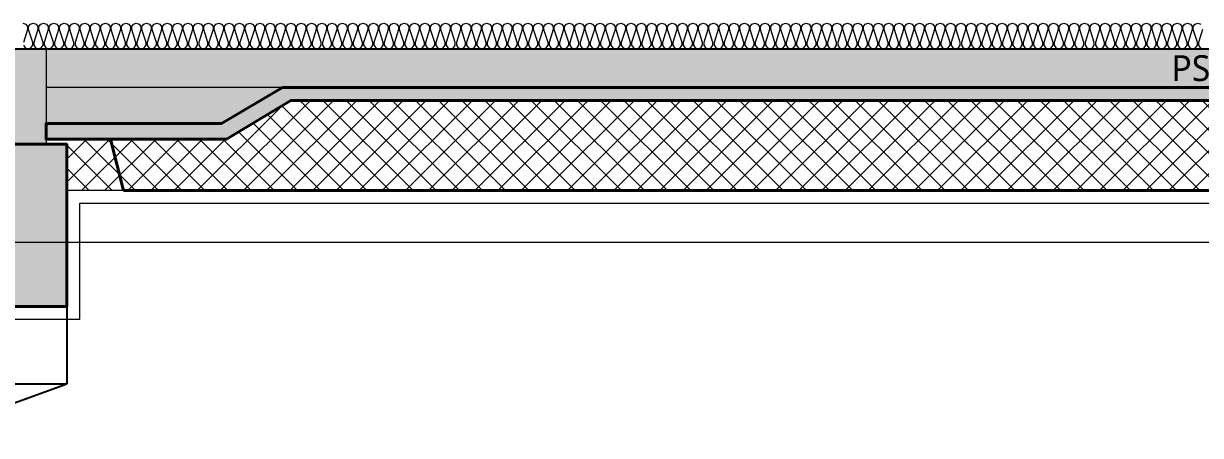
# Model space of a CAD drawing. Header units: millimetres. Extents: x 0 to 420000, y 0 to 297000.
# Drawn here: x 211945 to 216513, y 176750 to 178348 of the extents above; entities that cross this region are included whole.
import ezdxf
from ezdxf.enums import TextEntityAlignment as Align

# ---------------------------------------------------------------- set-up
doc = ezdxf.new("R2010")
doc.units = ezdxf.units.MM
doc.linetypes.add('CEN', pattern=[62, 60, -1, 0, -1])
for name, color, linetype, lineweight in [('A-AXIS-LINE', 1, 'CEN', 15), ('A-CONC-LIN1', 2, 'Continuous', 40), ('A-CONC-LIN2', 7, 'Continuous', 25), ('A-ELEV-LIN2', 7, 'Continuous', 25), ('A-XXXX-INSL1', 15, 'Continuous', 18), ('A-XXXX-INSL2', 8, 'Continuous', 18)]:
    doc.layers.add(name, color=color, linetype=linetype, lineweight=lineweight)
doc.layers.add('A-CONC-SOLD', color=253, linetype='CEN')
doc.layers.add('A-XXXX-NPLT', color=144, linetype='Continuous', lineweight=15, plot=False)
doc.styles.add('맑은고딕', font='')
doc.styles.get('맑은고딕').set_extended_font_data('Malgun Gothic')

# ---------------------------------------------------------------- blocks, each defined once
blk = doc.blocks.new('axis(220316)')
at = {"layer": 'A-AXIS-LINE', "ltscale": 1000}
blk.add_line((4631788.1, -422118.7), (4955413.1, -422118.7), dxfattribs=at)
blk = doc.blocks.new('PG1')
at = {"layer": 'A-CONC-SOLD'}
h = blk.add_hatch(color=256, dxfattribs=at)
h.dxf.hatch_style = 1
h.paths.add_polyline_path([(4800580.6, -237068.7), (4800580.6, -237438.7), (4802620.6, -237438.7), (4802620.6, -237068.7)])
h = blk.add_hatch(color=256, dxfattribs=at)
h.dxf.hatch_style = 1
h.paths.add_polyline_path([(4800500.6, -238068.7), (4800500.6, -237438.7), (4802700.6, -237438.7), (4802700.6, -238068.7), (4802240.6, -238068.7), (4802160.6, -237488.7), (4801040.6, -237488.7), (4800960.6, -238068.7)])
at = {"layer": 'A-CONC-LIN1'}
blk.add_lwpolyline([(4800500.6, -238068.7), (4800500.6, -237438.7), (4802700.6, -237438.7), (4802700.6, -238068.7), (4802240.6, -238068.7), (4802160.6, -237488.7), (4801040.6, -237488.7), (4800960.6, -238068.7), (4800500.6, -238068.7)], dxfattribs=at)
at = {"layer": 'A-CONC-LIN2'}
blk.add_line((4800580.6, -237068.7), (4802620.6, -237068.7), dxfattribs=at)
at = {"layer": 'A-XXXX-NPLT'}
blk.add_lwpolyline([(4802700.6, -238068.7), (4800500.6, -238068.7), (4800500.6, -237438.7), (4800580.6, -237438.7), (4800580.6, -237068.7), (4802620.6, -237068.7), (4802620.6, -237438.7), (4802700.6, -237438.7)], close=True, dxfattribs=at)
at = {"layer": 'A-XXXX-NPLT', "style": '맑은고딕'}
for s, p in [('PG1', (4801600.6, -237718.7)), ('2200X1000', (4801600.6, -237868.7))]:
    blk.add_text(s, height=100, dxfattribs=at).set_placement(p, align=Align.MIDDLE)
blk = doc.blocks.new('PS2(횡)')
at = {"layer": 'A-CONC-SOLD'}
h = blk.add_hatch(color=256, dxfattribs=at)
h.dxf.hatch_style = 1
h.paths.add_polyline_path([(1020, 0), (1020, -290), (1700, -290), (1937.4, -150), (9062.6, -150), (9300, -290), (9980, -290), (9980, 0)])
h = blk.add_hatch(color=256, dxfattribs=at)
h.dxf.hatch_style = 1
h.paths.add_polyline_path([(9980, -290), (9980, -350), (9280, -350), (9030, -200), (1970, -200), (1720, -350), (1020, -350), (1020, -290), (1700, -290), (1937.4, -150), (9062.6, -150), (9300, -290)])
at = {"layer": 'A-XXXX-INSL2'}
h = blk.add_hatch(dxfattribs=at)
h.set_pattern_fill('ANSI37', color=256, scale=20)
h.set_pattern_definition([(45, (-244012.5, -188500), (-44.90128, 44.90128), []), (135, (-244012.5, -188500), (-44.90128, -44.90128), [])])
h.paths.add_polyline_path([(1100, -550), (9900, -550), (9900, -350), (9280, -350), (9030, -200), (1970, -200), (1720, -350), (1100, -350)])
at = {"layer": 'A-CONC-LIN1', "color": 2}
for q in [(1270, -350), (9680, -550)]:
    blk.add_line((1320, -550), q, dxfattribs=at)
blk.add_lwpolyline([(9980, -290), (9980, -350), (9280, -350), (9030, -200), (1970, -200), (1720, -350), (1020, -350), (1020, -290), (1700, -290), (1937.4, -150), (9062.6, -150), (9300, -290)], close=True, dxfattribs=at)
at = {"layer": 'A-CONC-LIN2'}
blk.add_line((1020, 0), (9980, 0), dxfattribs=at)
at = {"layer": 'A-XXXX-INSL2'}
blk.add_line((1320, -550), (1100, -550), dxfattribs=at)
at = {"layer": 'A-XXXX-NPLT'}
blk.add_line((1937.4, -150), (1020, -150), dxfattribs=at)
at = {"layer": 'A-XXXX-NPLT', "style": '맑은고딕'}
blk.add_text('PS2', height=100, dxfattribs=at).set_placement((5500, -75), align=Align.MIDDLE)
blk = doc.blocks.new('횡3층')
at = {"layer": 'A-ELEV-LIN2'}
for p, q in [((4811500.6, -238318.7), (4813700.6, -238318.7)), ((4813700.6, -238318.7), (4813700.6, -238618.7)), ((4811500.6, -238618.7), (4813700.6, -238618.7)), ((4813150.6, -238818.7), (4813700.6, -238618.7))]:
    blk.add_line(p, q, dxfattribs=at)
at = {"layer": 'A-XXXX-INSL1'}
blk.add_lwpolyline([(4833450.6, -237918.7), (4824750.6, -237918.7), (4824750.6, -238368.7), (4824197, -238368.7), (4824117, -237788.7), (4823084.1, -237788.7), (4823004.1, -238368.7), (4822450.6, -238368.7), (4822450.6, -237918.7), (4813750.6, -237918.7), (4813750.6, -238368.7), (4813197, -238368.7), (4813117, -237788.7), (4812084.1, -237788.7), (4812004.1, -238368.7), (4811450.6, -238368.7), (4811450.6, -237918.7), (4802750.6, -237918.7)], dxfattribs=at)
at = {"layer": 'A-XXXX-INSL2'}
for points in [[(4813530.6, -237218.7), (4813541.6, -237222.7), (4813548.6, -237232.7), (4813548.6, -237243.7), (4813532.6, -237293.7)], [(4813532.6, -237304.7), (4813539.6, -237314.7), (4813550.6, -237318.7), (4813561.6, -237314.7), (4813568.6, -237304.7), (4813568.6, -237293.7), (4813552.6, -237243.7), (4813552.6, -237232.7), (4813559.6, -237222.7), (4813570.6, -237218.7), (4813581.6, -237222.7), (4813588.6, -237232.7), (4813588.6, -237243.7), (4813572.6, -237293.7), (4813572.6, -237304.7), (4813579.6, -237314.7), (4813590.6, -237318.7), (4813601.6, -237314.7), (4813608.6, -237304.7), (4813608.6, -237293.7), (4813592.6, -237243.7), (4813592.6, -237232.7), (4813599.6, -237222.7), (4813610.6, -237218.7), (4813621.6, -237222.7), (4813628.6, -237232.7), (4813628.6, -237243.7), (4813612.6, -237293.7), (4813612.6, -237304.7), (4813619.6, -237314.7), (4813630.6, -237318.7), (4813641.6, -237314.7), (4813648.6, -237304.7), (4813648.6, -237293.7), (4813632.6, -237243.7), (4813632.6, -237232.7), (4813639.6, -237222.7), (4813650.6, -237218.7), (4813661.6, -237222.7), (4813668.6, -237232.7), (4813668.6, -237243.7), (4813652.6, -237293.7), (4813652.6, -237304.7), (4813659.6, -237314.7), (4813670.6, -237318.7), (4813681.6, -237314.7), (4813688.6, -237304.7), (4813688.6, -237293.7), (4813672.6, -237243.7), (4813672.6, -237232.7), (4813679.6, -237222.7), (4813690.6, -237218.7), (4813701.6, -237222.7), (4813708.6, -237232.7), (4813708.6, -237243.7), (4813692.6, -237293.7), (4813692.6, -237304.7), (4813699.6, -237314.7), (4813710.6, -237318.7), (4813721.6, -237314.7), (4813728.6, -237304.7), (4813728.6, -237293.7), (4813712.6, -237243.7), (4813712.6, -237232.7), (4813719.6, -237222.7), (4813730.6, -237218.7), (4813741.6, -237222.7), (4813748.6, -237232.7), (4813748.6, -237243.7), (4813732.6, -237293.7), (4813732.6, -237304.7), (4813739.6, -237314.7), (4813750.6, -237318.7), (4813761.6, -237314.7), (4813768.6, -237304.7), (4813768.6, -237293.7), (4813752.6, -237243.7), (4813752.6, -237232.7), (4813759.6, -237222.7), (4813770.6, -237218.7), (4813781.6, -237222.7), (4813788.6, -237232.7), (4813788.6, -237243.7), (4813772.6, -237293.7), (4813772.6, -237304.7), (4813779.6, -237314.7), (4813790.6, -237318.7), (4813801.6, -237314.7), (4813808.6, -237304.7), (4813808.6, -237293.7), (4813792.6, -237243.7), (4813792.6, -237232.7), (4813799.6, -237222.7), (4813810.6, -237218.7), (4813821.6, -237222.7), (4813828.6, -237232.7), (4813828.6, -237243.7), (4813812.6, -237293.7), (4813812.6, -237304.7), (4813819.6, -237314.7), (4813830.6, -237318.7), (4813841.6, -237314.7), (4813848.6, -237304.7), (4813848.6, -237293.7), (4813832.6, -237243.7), (4813832.6, -237232.7), (4813839.6, -237222.7), (4813850.6, -237218.7), (4813861.6, -237222.7), (4813868.6, -237232.7), (4813868.6, -237243.7), (4813852.6, -237293.7), (4813852.6, -237304.7), (4813859.6, -237314.7), (4813870.6, -237318.7), (4813881.6, -237314.7), (4813888.6, -237304.7), (4813888.6, -237293.7), (4813872.6, -237243.7), (4813872.6, -237232.7), (4813879.6, -237222.7), (4813890.6, -237218.7), (4813901.6, -237222.7), (4813908.6, -237232.7), (4813908.6, -237243.7), (4813892.6, -237293.7), (4813892.6, -237304.7), (4813899.6, -237314.7), (4813910.6, -237318.7), (4813921.6, -237314.7), (4813928.6, -237304.7), (4813928.6, -237293.7), (4813912.6, -237243.7), (4813912.6, -237232.7), (4813919.6, -237222.7), (4813930.6, -237218.7), (4813941.6, -237222.7), (4813948.6, -237232.7), (4813948.6, -237243.7), (4813932.6, -237293.7), (4813932.6, -237304.7), (4813939.6, -237314.7), (4813950.6, -237318.7), (4813961.6, -237314.7), (4813968.6, -237304.7), (4813968.6, -237293.7), (4813952.6, -237243.7), (4813952.6, -237232.7), (4813959.6, -237222.7), (4813970.6, -237218.7), (4813981.6, -237222.7), (4813988.6, -237232.7), (4813988.6, -237243.7), (4813972.6, -237293.7), (4813972.6, -237304.7), (4813979.6, -237314.7), (4813990.6, -237318.7), (4814001.6, -237314.7), (4814008.6, -237304.7), (4814008.6, -237293.7), (4813992.6, -237243.7), (4813992.6, -237232.7), (4813999.6, -237222.7), (4814010.6, -237218.7), (4814021.6, -237222.7), (4814028.6, -237232.7), (4814028.6, -237243.7), (4814012.6, -237293.7), (4814012.6, -237304.7), (4814019.6, -237314.7), (4814030.6, -237318.7), (4814041.6, -237314.7), (4814048.6, -237304.7), (4814048.6, -237293.7), (4814032.6, -237243.7), (4814032.6, -237232.7), (4814039.6, -237222.7), (4814050.6, -237218.7), (4814061.6, -237222.7), (4814068.6, -237232.7), (4814068.6, -237243.7), (4814052.6, -237293.7), (4814052.6, -237304.7), (4814059.6, -237314.7), (4814070.6, -237318.7), (4814081.6, -237314.7), (4814088.6, -237304.7), (4814088.6, -237293.7), (4814072.6, -237243.7), (4814072.6, -237232.7), (4814079.6, -237222.7), (4814090.6, -237218.7), (4814101.6, -237222.7), (4814108.6, -237232.7), (4814108.6, -237243.7), (4814092.6, -237293.7), (4814092.6, -237304.7), (4814099.6, -237314.7), (4814110.6, -237318.7), (4814121.6, -237314.7), (4814128.6, -237304.7), (4814128.6, -237293.7), (4814112.6, -237243.7), (4814112.6, -237232.7), (4814119.6, -237222.7), (4814130.6, -237218.7), (4814141.6, -237222.7), (4814148.6, -237232.7), (4814148.6, -237243.7), (4814132.6, -237293.7), (4814132.6, -237304.7), (4814139.6, -237314.7), (4814150.6, -237318.7), (4814161.6, -237314.7), (4814168.6, -237304.7), (4814168.6, -237293.7), (4814152.6, -237243.7), (4814152.6, -237232.7), (4814159.6, -237222.7), (4814170.6, -237218.7), (4814181.6, -237222.7), (4814188.6, -237232.7), (4814188.6, -237243.7), (4814172.6, -237293.7), (4814172.6, -237304.7), (4814179.6, -237314.7), (4814190.6, -237318.7), (4814201.6, -237314.7), (4814208.6, -237304.7), (4814208.6, -237293.7), (4814192.6, -237243.7), (4814192.6, -237232.7), (4814199.6, -237222.7), (4814210.6, -237218.7), (4814221.6, -237222.7), (4814228.6, -237232.7), (4814228.6, -237243.7), (4814212.6, -237293.7), (4814212.6, -237304.7), (4814219.6, -237314.7), (4814230.6, -237318.7), (4814241.6, -237314.7), (4814248.6, -237304.7), (4814248.6, -237293.7), (4814232.6, -237243.7), (4814232.6, -237232.7), (4814239.6, -237222.7), (4814250.6, -237218.7), (4814261.6, -237222.7), (4814268.6, -237232.7), (4814268.6, -237243.7), (4814252.6, -237293.7), (4814252.6, -237304.7), (4814259.6, -237314.7), (4814270.6, -237318.7), (4814281.6, -237314.7), (4814288.6, -237304.7), (4814288.6, -237293.7), (4814272.6, -237243.7), (4814272.6, -237232.7), (4814279.6, -237222.7), (4814290.6, -237218.7), (4814301.6, -237222.7), (4814308.6, -237232.7), (4814308.6, -237243.7), (4814292.6, -237293.7), (4814292.6, -237304.7), (4814299.6, -237314.7), (4814310.6, -237318.7), (4814321.6, -237314.7), (4814328.6, -237304.7), (4814328.6, -237293.7), (4814312.6, -237243.7), (4814312.6, -237232.7), (4814319.6, -237222.7), (4814330.6, -237218.7), (4814341.6, -237222.7), (4814348.6, -237232.7), (4814348.6, -237243.7), (4814332.6, -237293.7), (4814332.6, -237304.7), (4814339.6, -237314.7), (4814350.6, -237318.7), (4814361.6, -237314.7), (4814368.6, -237304.7), (4814368.6, -237293.7), (4814352.6, -237243.7), (4814352.6, -237232.7), (4814359.6, -237222.7), (4814370.6, -237218.7), (4814381.6, -237222.7), (4814388.6, -237232.7), (4814388.6, -237243.7), (4814372.6, -237293.7), (4814372.6, -237304.7), (4814379.6, -237314.7), (4814390.6, -237318.7), (4814401.6, -237314.7), (4814408.6, -237304.7), (4814408.6, -237293.7), (4814392.6, -237243.7), (4814392.6, -237232.7), (4814399.6, -237222.7), (4814410.6, -237218.7), (4814421.6, -237222.7), (4814428.6, -237232.7), (4814428.6, -237243.7), (4814412.6, -237293.7), (4814412.6, -237304.7), (4814419.6, -237314.7), (4814430.6, -237318.7), (4814441.6, -237314.7), (4814448.6, -237304.7), (4814448.6, -237293.7), (4814432.6, -237243.7), (4814432.6, -237232.7), (4814439.6, -237222.7), (4814450.6, -237218.7), (4814461.6, -237222.7), (4814468.6, -237232.7), (4814468.6, -237243.7), (4814452.6, -237293.7), (4814452.6, -237304.7), (4814459.6, -237314.7), (4814470.6, -237318.7), (4814481.6, -237314.7), (4814488.6, -237304.7), (4814488.6, -237293.7), (4814472.6, -237243.7), (4814472.6, -237232.7), (4814479.6, -237222.7), (4814490.6, -237218.7), (4814501.6, -237222.7), (4814508.6, -237232.7), (4814508.6, -237243.7), (4814492.6, -237293.7), (4814492.6, -237304.7), (4814499.6, -237314.7), (4814510.6, -237318.7), (4814521.6, -237314.7), (4814528.6, -237304.7), (4814528.6, -237293.7), (4814512.6, -237243.7), (4814512.6, -237232.7), (4814519.6, -237222.7), (4814530.6, -237218.7), (4814541.6, -237222.7), (4814548.6, -237232.7), (4814548.6, -237243.7), (4814532.6, -237293.7), (4814532.6, -237304.7), (4814539.6, -237314.7), (4814550.6, -237318.7), (4814561.6, -237314.7), (4814568.6, -237304.7), (4814568.6, -237293.7), (4814552.6, -237243.7), (4814552.6, -237232.7), (4814559.6, -237222.7), (4814570.6, -237218.7), (4814581.6, -237222.7), (4814588.6, -237232.7), (4814588.6, -237243.7), (4814572.6, -237293.7), (4814572.6, -237304.7), (4814579.6, -237314.7), (4814590.6, -237318.7), (4814601.6, -237314.7), (4814608.6, -237304.7), (4814608.6, -237293.7), (4814592.6, -237243.7), (4814592.6, -237232.7), (4814599.6, -237222.7), (4814610.6, -237218.7), (4814621.6, -237222.7), (4814628.6, -237232.7), (4814628.6, -237243.7), (4814612.6, -237293.7), (4814612.6, -237304.7), (4814619.6, -237314.7), (4814630.6, -237318.7), (4814641.6, -237314.7), (4814648.6, -237304.7), (4814648.6, -237293.7), (4814632.6, -237243.7), (4814632.6, -237232.7), (4814639.6, -237222.7), (4814650.6, -237218.7), (4814661.6, -237222.7), (4814668.6, -237232.7), (4814668.6, -237243.7), (4814652.6, -237293.7), (4814652.6, -237304.7), (4814659.6, -237314.7), (4814670.6, -237318.7), (4814681.6, -237314.7), (4814688.6, -237304.7), (4814688.6, -237293.7), (4814672.6, -237243.7), (4814672.6, -237232.7), (4814679.6, -237222.7), (4814690.6, -237218.7), (4814701.6, -237222.7), (4814708.6, -237232.7), (4814708.6, -237243.7), (4814692.6, -237293.7), (4814692.6, -237304.7), (4814699.6, -237314.7), (4814710.6, -237318.7), (4814721.6, -237314.7), (4814728.6, -237304.7), (4814728.6, -237293.7), (4814712.6, -237243.7), (4814712.6, -237232.7), (4814719.6, -237222.7), (4814730.6, -237218.7), (4814741.6, -237222.7), (4814748.6, -237232.7), (4814748.6, -237243.7), (4814732.6, -237293.7), (4814732.6, -237304.7), (4814739.6, -237314.7), (4814750.6, -237318.7), (4814761.6, -237314.7), (4814768.6, -237304.7), (4814768.6, -237293.7), (4814752.6, -237243.7), (4814752.6, -237232.7), (4814759.6, -237222.7), (4814770.6, -237218.7), (4814781.6, -237222.7), (4814788.6, -237232.7), (4814788.6, -237243.7), (4814772.6, -237293.7), (4814772.6, -237304.7), (4814779.6, -237314.7), (4814790.6, -237318.7), (4814801.6, -237314.7), (4814808.6, -237304.7), (4814808.6, -237293.7), (4814792.6, -237243.7), (4814792.6, -237232.7), (4814799.6, -237222.7), (4814810.6, -237218.7), (4814821.6, -237222.7), (4814828.6, -237232.7), (4814828.6, -237243.7), (4814812.6, -237293.7), (4814812.6, -237304.7), (4814819.6, -237314.7), (4814830.6, -237318.7), (4814841.6, -237314.7), (4814848.6, -237304.7), (4814848.6, -237293.7), (4814832.6, -237243.7), (4814832.6, -237232.7), (4814839.6, -237222.7), (4814850.6, -237218.7), (4814861.6, -237222.7), (4814868.6, -237232.7), (4814868.6, -237243.7), (4814852.6, -237293.7), (4814852.6, -237304.7), (4814859.6, -237314.7), (4814870.6, -237318.7), (4814881.6, -237314.7), (4814888.6, -237304.7), (4814888.6, -237293.7), (4814872.6, -237243.7), (4814872.6, -237232.7), (4814879.6, -237222.7), (4814890.6, -237218.7), (4814901.6, -237222.7), (4814908.6, -237232.7), (4814908.6, -237243.7), (4814892.6, -237293.7), (4814892.6, -237304.7), (4814899.6, -237314.7), (4814910.6, -237318.7), (4814921.6, -237314.7), (4814928.6, -237304.7), (4814928.6, -237293.7), (4814912.6, -237243.7), (4814912.6, -237232.7), (4814919.6, -237222.7), (4814930.6, -237218.7), (4814941.6, -237222.7), (4814948.6, -237232.7), (4814948.6, -237243.7), (4814932.6, -237293.7), (4814932.6, -237304.7), (4814939.6, -237314.7), (4814950.6, -237318.7), (4814961.6, -237314.7), (4814968.6, -237304.7), (4814968.6, -237293.7), (4814952.6, -237243.7), (4814952.6, -237232.7), (4814959.6, -237222.7), (4814970.6, -237218.7), (4814981.6, -237222.7), (4814988.6, -237232.7), (4814988.6, -237243.7), (4814972.6, -237293.7), (4814972.6, -237304.7), (4814979.6, -237314.7), (4814990.6, -237318.7), (4815001.6, -237314.7), (4815008.6, -237304.7), (4815008.6, -237293.7), (4814992.6, -237243.7), (4814992.6, -237232.7), (4814999.6, -237222.7), (4815010.6, -237218.7), (4815021.6, -237222.7), (4815028.6, -237232.7), (4815028.6, -237243.7), (4815012.6, -237293.7), (4815012.6, -237304.7), (4815019.6, -237314.7), (4815030.6, -237318.7), (4815041.6, -237314.7), (4815048.6, -237304.7), (4815048.6, -237293.7), (4815032.6, -237243.7), (4815032.6, -237232.7), (4815039.6, -237222.7), (4815050.6, -237218.7), (4815061.6, -237222.7), (4815068.6, -237232.7), (4815068.6, -237243.7), (4815052.6, -237293.7), (4815052.6, -237304.7), (4815059.6, -237314.7), (4815070.6, -237318.7), (4815081.6, -237314.7), (4815088.6, -237304.7), (4815088.6, -237293.7), (4815072.6, -237243.7), (4815072.6, -237232.7), (4815079.6, -237222.7), (4815090.6, -237218.7), (4815101.6, -237222.7), (4815108.6, -237232.7), (4815108.6, -237243.7), (4815092.6, -237293.7), (4815092.6, -237304.7), (4815099.6, -237314.7), (4815110.6, -237318.7), (4815121.6, -237314.7), (4815128.6, -237304.7), (4815128.6, -237293.7), (4815112.6, -237243.7), (4815112.6, -237232.7), (4815119.6, -237222.7), (4815130.6, -237218.7), (4815141.6, -237222.7), (4815148.6, -237232.7), (4815148.6, -237243.7), (4815132.6, -237293.7), (4815132.6, -237304.7), (4815139.6, -237314.7), (4815150.6, -237318.7), (4815161.6, -237314.7), (4815168.6, -237304.7), (4815168.6, -237293.7), (4815152.6, -237243.7), (4815152.6, -237232.7), (4815159.6, -237222.7), (4815170.6, -237218.7), (4815181.6, -237222.7), (4815188.6, -237232.7), (4815188.6, -237243.7), (4815172.6, -237293.7), (4815172.6, -237304.7), (4815179.6, -237314.7), (4815190.6, -237318.7), (4815201.6, -237314.7), (4815208.6, -237304.7), (4815208.6, -237293.7), (4815192.6, -237243.7), (4815192.6, -237232.7), (4815199.6, -237222.7), (4815210.6, -237218.7), (4815221.6, -237222.7), (4815228.6, -237232.7), (4815228.6, -237243.7), (4815212.6, -237293.7), (4815212.6, -237304.7), (4815219.6, -237314.7), (4815230.6, -237318.7), (4815241.6, -237314.7), (4815248.6, -237304.7), (4815248.6, -237293.7), (4815232.6, -237243.7), (4815232.6, -237232.7), (4815239.6, -237222.7), (4815250.6, -237218.7), (4815261.6, -237222.7), (4815268.6, -237232.7), (4815268.6, -237243.7), (4815252.6, -237293.7), (4815252.6, -237304.7), (4815259.6, -237314.7), (4815270.6, -237318.7), (4815281.6, -237314.7), (4815288.6, -237304.7), (4815288.6, -237293.7), (4815272.6, -237243.7), (4815272.6, -237232.7), (4815279.6, -237222.7), (4815290.6, -237218.7), (4815301.6, -237222.7), (4815308.6, -237232.7), (4815308.6, -237243.7), (4815292.6, -237293.7), (4815292.6, -237304.7), (4815299.6, -237314.7), (4815310.6, -237318.7), (4815321.6, -237314.7), (4815328.6, -237304.7), (4815328.6, -237293.7), (4815312.6, -237243.7), (4815312.6, -237232.7), (4815319.6, -237222.7), (4815330.6, -237218.7), (4815341.6, -237222.7), (4815348.6, -237232.7), (4815348.6, -237243.7), (4815332.6, -237293.7), (4815332.6, -237304.7), (4815339.6, -237314.7), (4815350.6, -237318.7), (4815361.6, -237314.7), (4815368.6, -237304.7), (4815368.6, -237293.7), (4815352.6, -237243.7), (4815352.6, -237232.7), (4815359.6, -237222.7), (4815370.6, -237218.7), (4815381.6, -237222.7), (4815388.6, -237232.7), (4815388.6, -237243.7), (4815372.6, -237293.7), (4815372.6, -237304.7), (4815379.6, -237314.7), (4815390.6, -237318.7), (4815401.6, -237314.7), (4815408.6, -237304.7), (4815408.6, -237293.7), (4815392.6, -237243.7), (4815392.6, -237232.7), (4815399.6, -237222.7), (4815410.6, -237218.7), (4815421.6, -237222.7), (4815428.6, -237232.7), (4815428.6, -237243.7), (4815412.6, -237293.7), (4815412.6, -237304.7), (4815419.6, -237314.7), (4815430.6, -237318.7), (4815441.6, -237314.7), (4815448.6, -237304.7), (4815448.6, -237293.7), (4815432.6, -237243.7), (4815432.6, -237232.7), (4815439.6, -237222.7), (4815450.6, -237218.7), (4815461.6, -237222.7), (4815468.6, -237232.7), (4815468.6, -237243.7), (4815452.6, -237293.7), (4815452.6, -237304.7), (4815459.6, -237314.7), (4815470.6, -237318.7), (4815481.6, -237314.7), (4815488.6, -237304.7), (4815488.6, -237293.7), (4815472.6, -237243.7), (4815472.6, -237232.7), (4815479.6, -237222.7), (4815490.6, -237218.7), (4815501.6, -237222.7), (4815508.6, -237232.7), (4815508.6, -237243.7), (4815492.6, -237293.7), (4815492.6, -237304.7), (4815499.6, -237314.7), (4815510.6, -237318.7), (4815521.6, -237314.7), (4815528.6, -237304.7), (4815528.6, -237293.7), (4815512.6, -237243.7), (4815512.6, -237232.7), (4815519.6, -237222.7), (4815530.6, -237218.7), (4815541.6, -237222.7), (4815548.6, -237232.7), (4815548.6, -237243.7), (4815532.6, -237293.7), (4815532.6, -237304.7), (4815539.6, -237314.7), (4815550.6, -237318.7), (4815561.6, -237314.7), (4815568.6, -237304.7), (4815568.6, -237293.7), (4815552.6, -237243.7), (4815552.6, -237232.7), (4815559.6, -237222.7), (4815570.6, -237218.7), (4815581.6, -237222.7), (4815588.6, -237232.7), (4815588.6, -237243.7), (4815572.6, -237293.7), (4815572.6, -237304.7), (4815579.6, -237314.7), (4815590.6, -237318.7), (4815601.6, -237314.7), (4815608.6, -237304.7), (4815608.6, -237293.7), (4815592.6, -237243.7), (4815592.6, -237232.7), (4815599.6, -237222.7), (4815610.6, -237218.7), (4815621.6, -237222.7), (4815628.6, -237232.7), (4815628.6, -237243.7), (4815612.6, -237293.7), (4815612.6, -237304.7), (4815619.6, -237314.7), (4815630.6, -237318.7), (4815641.6, -237314.7), (4815648.6, -237304.7), (4815648.6, -237293.7), (4815632.6, -237243.7), (4815632.6, -237232.7), (4815639.6, -237222.7), (4815650.6, -237218.7), (4815661.6, -237222.7), (4815668.6, -237232.7), (4815668.6, -237243.7), (4815652.6, -237293.7), (4815652.6, -237304.7), (4815659.6, -237314.7), (4815670.6, -237318.7), (4815681.6, -237314.7), (4815688.6, -237304.7), (4815688.6, -237293.7), (4815672.6, -237243.7), (4815672.6, -237232.7), (4815679.6, -237222.7), (4815690.6, -237218.7), (4815701.6, -237222.7), (4815708.6, -237232.7), (4815708.6, -237243.7), (4815692.6, -237293.7), (4815692.6, -237304.7), (4815699.6, -237314.7), (4815710.6, -237318.7), (4815721.6, -237314.7), (4815728.6, -237304.7), (4815728.6, -237293.7), (4815712.6, -237243.7), (4815712.6, -237232.7), (4815719.6, -237222.7), (4815730.6, -237218.7), (4815741.6, -237222.7), (4815748.6, -237232.7), (4815748.6, -237243.7), (4815732.6, -237293.7), (4815732.6, -237304.7), (4815739.6, -237314.7), (4815750.6, -237318.7), (4815761.6, -237314.7), (4815768.6, -237304.7), (4815768.6, -237293.7), (4815752.6, -237243.7), (4815752.6, -237232.7), (4815759.6, -237222.7), (4815770.6, -237218.7), (4815781.6, -237222.7), (4815788.6, -237232.7), (4815788.6, -237243.7), (4815772.6, -237293.7), (4815772.6, -237304.7), (4815779.6, -237314.7), (4815790.6, -237318.7), (4815801.6, -237314.7), (4815808.6, -237304.7), (4815808.6, -237293.7), (4815792.6, -237243.7), (4815792.6, -237232.7), (4815799.6, -237222.7), (4815810.6, -237218.7), (4815821.6, -237222.7), (4815828.6, -237232.7), (4815828.6, -237243.7), (4815812.6, -237293.7), (4815812.6, -237304.7), (4815819.6, -237314.7), (4815830.6, -237318.7), (4815841.6, -237314.7), (4815848.6, -237304.7), (4815848.6, -237293.7), (4815832.6, -237243.7), (4815832.6, -237232.7), (4815839.6, -237222.7), (4815850.6, -237218.7), (4815861.6, -237222.7), (4815868.6, -237232.7), (4815868.6, -237243.7), (4815852.6, -237293.7), (4815852.6, -237304.7), (4815859.6, -237314.7), (4815870.6, -237318.7), (4815881.6, -237314.7), (4815888.6, -237304.7), (4815888.6, -237293.7), (4815872.6, -237243.7), (4815872.6, -237232.7), (4815879.6, -237222.7), (4815890.6, -237218.7), (4815901.6, -237222.7), (4815908.6, -237232.7), (4815908.6, -237243.7), (4815892.6, -237293.7), (4815892.6, -237304.7), (4815899.6, -237314.7), (4815910.6, -237318.7), (4815921.6, -237314.7), (4815928.6, -237304.7), (4815928.6, -237293.7), (4815912.6, -237243.7), (4815912.6, -237232.7), (4815919.6, -237222.7), (4815930.6, -237218.7), (4815941.6, -237222.7), (4815948.6, -237232.7), (4815948.6, -237243.7), (4815932.6, -237293.7), (4815932.6, -237304.7), (4815939.6, -237314.7), (4815950.6, -237318.7), (4815961.6, -237314.7), (4815968.6, -237304.7), (4815968.6, -237293.7), (4815952.6, -237243.7), (4815952.6, -237232.7), (4815959.6, -237222.7), (4815970.6, -237218.7), (4815981.6, -237222.7), (4815988.6, -237232.7), (4815988.6, -237243.7), (4815972.6, -237293.7), (4815972.6, -237304.7), (4815979.6, -237314.7), (4815990.6, -237318.7), (4816001.6, -237314.7), (4816008.6, -237304.7), (4816008.6, -237293.7), (4815992.6, -237243.7), (4815992.6, -237232.7), (4815999.6, -237222.7), (4816010.6, -237218.7), (4816021.6, -237222.7), (4816028.6, -237232.7), (4816028.6, -237243.7), (4816012.6, -237293.7), (4816012.6, -237304.7), (4816019.6, -237314.7), (4816030.6, -237318.7), (4816041.6, -237314.7), (4816048.6, -237304.7), (4816048.6, -237293.7), (4816032.6, -237243.7), (4816032.6, -237232.7), (4816039.6, -237222.7), (4816050.6, -237218.7), (4816061.6, -237222.7), (4816068.6, -237232.7), (4816068.6, -237243.7), (4816052.6, -237293.7), (4816052.6, -237304.7), (4816059.6, -237314.7), (4816070.6, -237318.7), (4816081.6, -237314.7), (4816088.6, -237304.7), (4816088.6, -237293.7), (4816072.6, -237243.7), (4816072.6, -237232.7), (4816079.6, -237222.7), (4816090.6, -237218.7), (4816101.6, -237222.7), (4816108.6, -237232.7), (4816108.6, -237243.7), (4816092.6, -237293.7), (4816092.6, -237304.7), (4816099.6, -237314.7), (4816110.6, -237318.7), (4816121.6, -237314.7), (4816128.6, -237304.7), (4816128.6, -237293.7), (4816112.6, -237243.7), (4816112.6, -237232.7), (4816119.6, -237222.7), (4816130.6, -237218.7), (4816141.6, -237222.7), (4816148.6, -237232.7), (4816148.6, -237243.7), (4816132.6, -237293.7), (4816132.6, -237304.7), (4816139.6, -237314.7), (4816150.6, -237318.7), (4816161.6, -237314.7), (4816168.6, -237304.7), (4816168.6, -237293.7), (4816152.6, -237243.7), (4816152.6, -237232.7), (4816159.6, -237222.7), (4816170.6, -237218.7), (4816181.6, -237222.7), (4816188.6, -237232.7), (4816188.6, -237243.7), (4816172.6, -237293.7), (4816172.6, -237304.7), (4816179.6, -237314.7), (4816190.6, -237318.7), (4816201.6, -237314.7), (4816208.6, -237304.7), (4816208.6, -237293.7), (4816192.6, -237243.7), (4816192.6, -237232.7), (4816199.6, -237222.7), (4816210.6, -237218.7), (4816221.6, -237222.7), (4816228.6, -237232.7), (4816228.6, -237243.7), (4816212.6, -237293.7), (4816212.6, -237304.7), (4816219.6, -237314.7), (4816230.6, -237318.7), (4816241.6, -237314.7), (4816248.6, -237304.7), (4816248.6, -237293.7), (4816232.6, -237243.7), (4816232.6, -237232.7), (4816239.6, -237222.7), (4816250.6, -237218.7), (4816261.6, -237222.7), (4816268.6, -237232.7), (4816268.6, -237243.7), (4816252.6, -237293.7), (4816252.6, -237304.7), (4816259.6, -237314.7), (4816270.6, -237318.7), (4816281.6, -237314.7), (4816288.6, -237304.7), (4816288.6, -237293.7), (4816272.6, -237243.7), (4816272.6, -237232.7), (4816279.6, -237222.7), (4816290.6, -237218.7), (4816301.6, -237222.7), (4816308.6, -237232.7), (4816308.6, -237243.7), (4816292.6, -237293.7), (4816292.6, -237304.7), (4816299.6, -237314.7), (4816310.6, -237318.7), (4816321.6, -237314.7), (4816328.6, -237304.7), (4816328.6, -237293.7), (4816312.6, -237243.7), (4816312.6, -237232.7), (4816319.6, -237222.7), (4816330.6, -237218.7), (4816341.6, -237222.7), (4816348.6, -237232.7), (4816348.6, -237243.7), (4816332.6, -237293.7), (4816332.6, -237304.7), (4816339.6, -237314.7), (4816350.6, -237318.7), (4816361.6, -237314.7), (4816368.6, -237304.7), (4816368.6, -237293.7), (4816352.6, -237243.7), (4816352.6, -237232.7), (4816359.6, -237222.7), (4816370.6, -237218.7), (4816381.6, -237222.7), (4816388.6, -237232.7), (4816388.6, -237243.7), (4816372.6, -237293.7), (4816372.6, -237304.7), (4816379.6, -237314.7), (4816390.6, -237318.7), (4816401.6, -237314.7), (4816408.6, -237304.7), (4816408.6, -237293.7), (4816392.6, -237243.7), (4816392.6, -237232.7), (4816399.6, -237222.7), (4816410.6, -237218.7), (4816421.6, -237222.7), (4816428.6, -237232.7), (4816428.6, -237243.7), (4816412.6, -237293.7), (4816412.6, -237304.7), (4816419.6, -237314.7), (4816430.6, -237318.7), (4816441.6, -237314.7), (4816448.6, -237304.7), (4816448.6, -237293.7), (4816432.6, -237243.7), (4816432.6, -237232.7), (4816439.6, -237222.7), (4816450.6, -237218.7), (4816461.6, -237222.7), (4816468.6, -237232.7), (4816468.6, -237243.7), (4816452.6, -237293.7), (4816452.6, -237304.7), (4816459.6, -237314.7), (4816470.6, -237318.7), (4816481.6, -237314.7), (4816488.6, -237304.7), (4816488.6, -237293.7), (4816472.6, -237243.7), (4816472.6, -237232.7), (4816479.6, -237222.7), (4816490.6, -237218.7), (4816501.6, -237222.7), (4816508.6, -237232.7), (4816508.6, -237243.7), (4816492.6, -237293.7), (4816492.6, -237304.7), (4816499.6, -237314.7), (4816510.6, -237318.7), (4816521.6, -237314.7), (4816528.6, -237304.7), (4816528.6, -237293.7), (4816512.6, -237243.7), (4816512.6, -237232.7), (4816519.6, -237222.7), (4816530.6, -237218.7), (4816541.6, -237222.7), (4816548.6, -237232.7), (4816548.6, -237243.7), (4816532.6, -237293.7), (4816532.6, -237304.7), (4816539.6, -237314.7), (4816550.6, -237318.7), (4816561.6, -237314.7), (4816568.6, -237304.7), (4816568.6, -237293.7), (4816552.6, -237243.7), (4816552.6, -237232.7), (4816559.6, -237222.7), (4816570.6, -237218.7), (4816581.6, -237222.7), (4816588.6, -237232.7), (4816588.6, -237243.7), (4816572.6, -237293.7), (4816572.6, -237304.7), (4816579.6, -237314.7), (4816590.6, -237318.7), (4816601.6, -237314.7), (4816608.6, -237304.7), (4816608.6, -237293.7), (4816592.6, -237243.7), (4816592.6, -237232.7), (4816599.6, -237222.7), (4816610.6, -237218.7), (4816621.6, -237222.7), (4816628.6, -237232.7), (4816628.6, -237243.7), (4816612.6, -237293.7), (4816612.6, -237304.7), (4816619.6, -237314.7), (4816630.6, -237318.7), (4816641.6, -237314.7), (4816648.6, -237304.7), (4816648.6, -237293.7), (4816632.6, -237243.7), (4816632.6, -237232.7), (4816639.6, -237222.7), (4816650.6, -237218.7), (4816661.6, -237222.7), (4816668.6, -237232.7), (4816668.6, -237243.7), (4816652.6, -237293.7), (4816652.6, -237304.7), (4816659.6, -237314.7), (4816670.6, -237318.7), (4816681.6, -237314.7), (4816688.6, -237304.7), (4816688.6, -237293.7), (4816672.6, -237243.7), (4816672.6, -237232.7), (4816679.6, -237222.7), (4816690.6, -237218.7), (4816701.6, -237222.7), (4816708.6, -237232.7), (4816708.6, -237243.7), (4816692.6, -237293.7), (4816692.6, -237304.7), (4816699.6, -237314.7), (4816710.6, -237318.7), (4816721.6, -237314.7), (4816728.6, -237304.7), (4816728.6, -237293.7), (4816712.6, -237243.7), (4816712.6, -237232.7), (4816719.6, -237222.7), (4816730.6, -237218.7), (4816741.6, -237222.7), (4816748.6, -237232.7), (4816748.6, -237243.7), (4816732.6, -237293.7), (4816732.6, -237304.7), (4816739.6, -237314.7), (4816750.6, -237318.7), (4816761.6, -237314.7), (4816768.6, -237304.7), (4816768.6, -237293.7), (4816752.6, -237243.7), (4816752.6, -237232.7), (4816759.6, -237222.7), (4816770.6, -237218.7), (4816781.6, -237222.7), (4816788.6, -237232.7), (4816788.6, -237243.7), (4816772.6, -237293.7), (4816772.6, -237304.7), (4816779.6, -237314.7), (4816790.6, -237318.7), (4816801.6, -237314.7), (4816808.6, -237304.7), (4816808.6, -237293.7), (4816792.6, -237243.7), (4816792.6, -237232.7), (4816799.6, -237222.7), (4816810.6, -237218.7), (4816821.6, -237222.7), (4816828.6, -237232.7), (4816828.6, -237243.7), (4816812.6, -237293.7), (4816812.6, -237304.7), (4816819.6, -237314.7), (4816830.6, -237318.7), (4816841.6, -237314.7), (4816848.6, -237304.7), (4816848.6, -237293.7), (4816832.6, -237243.7), (4816832.6, -237232.7), (4816839.6, -237222.7), (4816850.6, -237218.7), (4816861.6, -237222.7), (4816868.6, -237232.7), (4816868.6, -237243.7), (4816852.6, -237293.7), (4816852.6, -237304.7), (4816859.6, -237314.7), (4816870.6, -237318.7), (4816881.6, -237314.7), (4816888.6, -237304.7), (4816888.6, -237293.7), (4816872.6, -237243.7), (4816872.6, -237232.7), (4816879.6, -237222.7), (4816890.6, -237218.7), (4816901.6, -237222.7), (4816908.6, -237232.7), (4816908.6, -237243.7), (4816892.6, -237293.7), (4816892.6, -237304.7), (4816899.6, -237314.7), (4816910.6, -237318.7), (4816921.6, -237314.7), (4816928.6, -237304.7), (4816928.6, -237293.7), (4816912.6, -237243.7), (4816912.6, -237232.7), (4816919.6, -237222.7), (4816930.6, -237218.7), (4816941.6, -237222.7), (4816948.6, -237232.7), (4816948.6, -237243.7), (4816932.6, -237293.7), (4816932.6, -237304.7), (4816939.6, -237314.7), (4816950.6, -237318.7), (4816961.6, -237314.7), (4816968.6, -237304.7), (4816968.6, -237293.7), (4816952.6, -237243.7), (4816952.6, -237232.7), (4816959.6, -237222.7), (4816970.6, -237218.7), (4816981.6, -237222.7), (4816988.6, -237232.7), (4816988.6, -237243.7), (4816972.6, -237293.7), (4816972.6, -237304.7), (4816979.6, -237314.7), (4816990.6, -237318.7), (4817001.6, -237314.7), (4817008.6, -237304.7), (4817008.6, -237293.7), (4816992.6, -237243.7), (4816992.6, -237232.7), (4816999.6, -237222.7), (4817010.6, -237218.7), (4817021.6, -237222.7), (4817028.6, -237232.7), (4817028.6, -237243.7), (4817012.6, -237293.7), (4817012.6, -237304.7), (4817019.6, -237314.7), (4817030.6, -237318.7), (4817041.6, -237314.7), (4817048.6, -237304.7), (4817048.6, -237293.7), (4817032.6, -237243.7), (4817032.6, -237232.7), (4817039.6, -237222.7), (4817050.6, -237218.7), (4817061.6, -237222.7), (4817068.6, -237232.7), (4817068.6, -237243.7), (4817052.6, -237293.7), (4817052.6, -237304.7), (4817059.6, -237314.7), (4817070.6, -237318.7), (4817081.6, -237314.7), (4817088.6, -237304.7), (4817088.6, -237293.7), (4817072.6, -237243.7), (4817072.6, -237232.7), (4817079.6, -237222.7), (4817090.6, -237218.7), (4817101.6, -237222.7), (4817108.6, -237232.7), (4817108.6, -237243.7), (4817092.6, -237293.7), (4817092.6, -237304.7), (4817099.6, -237314.7), (4817110.6, -237318.7), (4817121.6, -237314.7), (4817128.6, -237304.7), (4817128.6, -237293.7), (4817112.6, -237243.7), (4817112.6, -237232.7), (4817119.6, -237222.7), (4817130.6, -237218.7), (4817141.6, -237222.7), (4817148.6, -237232.7), (4817148.6, -237243.7), (4817132.6, -237293.7), (4817132.6, -237304.7), (4817139.6, -237314.7), (4817150.6, -237318.7), (4817161.6, -237314.7), (4817168.6, -237304.7), (4817168.6, -237293.7), (4817152.6, -237243.7), (4817152.6, -237232.7), (4817159.6, -237222.7), (4817170.6, -237218.7), (4817181.6, -237222.7), (4817188.6, -237232.7), (4817188.6, -237243.7), (4817172.6, -237293.7), (4817172.6, -237304.7), (4817179.6, -237314.7), (4817190.6, -237318.7), (4817201.6, -237314.7), (4817208.6, -237304.7), (4817208.6, -237293.7), (4817192.6, -237243.7), (4817192.6, -237232.7), (4817199.6, -237222.7), (4817210.6, -237218.7), (4817221.6, -237222.7), (4817228.6, -237232.7), (4817228.6, -237243.7), (4817212.6, -237293.7), (4817212.6, -237304.7), (4817219.6, -237314.7), (4817230.6, -237318.7), (4817241.6, -237314.7), (4817248.6, -237304.7), (4817248.6, -237293.7), (4817232.6, -237243.7), (4817232.6, -237232.7), (4817239.6, -237222.7), (4817250.6, -237218.7), (4817261.6, -237222.7), (4817268.6, -237232.7), (4817268.6, -237243.7), (4817252.6, -237293.7), (4817252.6, -237304.7), (4817259.6, -237314.7), (4817270.6, -237318.7), (4817281.6, -237314.7), (4817288.6, -237304.7), (4817288.6, -237293.7), (4817272.6, -237243.7), (4817272.6, -237232.7), (4817279.6, -237222.7), (4817290.6, -237218.7), (4817301.6, -237222.7), (4817308.6, -237232.7), (4817308.6, -237243.7), (4817292.6, -237293.7), (4817292.6, -237304.7), (4817299.6, -237314.7), (4817310.6, -237318.7), (4817321.6, -237314.7), (4817328.6, -237304.7), (4817328.6, -237293.7), (4817312.6, -237243.7), (4817312.6, -237232.7), (4817319.6, -237222.7), (4817330.6, -237218.7), (4817341.6, -237222.7), (4817348.6, -237232.7), (4817348.6, -237243.7), (4817332.6, -237293.7), (4817332.6, -237304.7), (4817339.6, -237314.7), (4817350.6, -237318.7), (4817361.6, -237314.7), (4817368.6, -237304.7), (4817368.6, -237293.7), (4817352.6, -237243.7), (4817352.6, -237232.7), (4817359.6, -237222.7), (4817370.6, -237218.7), (4817381.6, -237222.7), (4817388.6, -237232.7), (4817388.6, -237243.7), (4817372.6, -237293.7), (4817372.6, -237304.7), (4817379.6, -237314.7), (4817390.6, -237318.7), (4817401.6, -237314.7), (4817408.6, -237304.7), (4817408.6, -237293.7), (4817392.6, -237243.7), (4817392.6, -237232.7), (4817399.6, -237222.7), (4817410.6, -237218.7), (4817421.6, -237222.7), (4817428.6, -237232.7), (4817428.6, -237243.7), (4817412.6, -237293.7), (4817412.6, -237304.7), (4817419.6, -237314.7), (4817430.6, -237318.7), (4817441.6, -237314.7), (4817448.6, -237304.7), (4817448.6, -237293.7), (4817432.6, -237243.7), (4817432.6, -237232.7), (4817439.6, -237222.7), (4817450.6, -237218.7), (4817461.6, -237222.7), (4817468.6, -237232.7), (4817468.6, -237243.7), (4817452.6, -237293.7), (4817452.6, -237304.7), (4817459.6, -237314.7), (4817470.6, -237318.7), (4817481.6, -237314.7), (4817488.6, -237304.7), (4817488.6, -237293.7), (4817472.6, -237243.7), (4817472.6, -237232.7), (4817479.6, -237222.7), (4817490.6, -237218.7), (4817501.6, -237222.7), (4817508.6, -237232.7), (4817508.6, -237243.7), (4817492.6, -237293.7), (4817492.6, -237304.7), (4817499.6, -237314.7), (4817510.6, -237318.7), (4817521.6, -237314.7), (4817528.6, -237304.7), (4817528.6, -237293.7), (4817512.6, -237243.7), (4817512.6, -237232.7), (4817519.6, -237222.7), (4817530.6, -237218.7), (4817541.6, -237222.7), (4817548.6, -237232.7), (4817548.6, -237243.7), (4817532.6, -237293.7), (4817532.6, -237304.7), (4817539.6, -237314.7), (4817550.6, -237318.7), (4817561.6, -237314.7), (4817568.6, -237304.7), (4817568.6, -237293.7), (4817552.6, -237243.7), (4817552.6, -237232.7), (4817559.6, -237222.7), (4817570.6, -237218.7), (4817581.6, -237222.7), (4817588.6, -237232.7), (4817588.6, -237243.7), (4817572.6, -237293.7), (4817572.6, -237304.7), (4817579.6, -237314.7), (4817590.6, -237318.7), (4817601.6, -237314.7), (4817608.6, -237304.7), (4817608.6, -237293.7), (4817592.6, -237243.7), (4817592.6, -237232.7), (4817599.6, -237222.7), (4817610.6, -237218.7), (4817621.6, -237222.7), (4817628.6, -237232.7), (4817628.6, -237243.7), (4817612.6, -237293.7), (4817612.6, -237304.7), (4817619.6, -237314.7), (4817630.6, -237318.7), (4817641.6, -237314.7), (4817648.6, -237304.7), (4817648.6, -237293.7), (4817632.6, -237243.7), (4817632.6, -237232.7), (4817639.6, -237222.7), (4817650.6, -237218.7), (4817661.6, -237222.7), (4817668.6, -237232.7), (4817668.6, -237243.7), (4817652.6, -237293.7), (4817652.6, -237304.7), (4817659.6, -237314.7), (4817670.6, -237318.7), (4817681.6, -237314.7), (4817688.6, -237304.7), (4817688.6, -237293.7), (4817672.6, -237243.7), (4817672.6, -237232.7), (4817679.6, -237222.7), (4817690.6, -237218.7), (4817701.6, -237222.7), (4817708.6, -237232.7), (4817708.6, -237243.7), (4817692.6, -237293.7), (4817692.6, -237304.7), (4817699.6, -237314.7), (4817710.6, -237318.7), (4817721.6, -237314.7), (4817728.6, -237304.7), (4817728.6, -237293.7), (4817712.6, -237243.7), (4817712.6, -237232.7), (4817719.6, -237222.7), (4817730.6, -237218.7), (4817741.6, -237222.7), (4817748.6, -237232.7), (4817748.6, -237243.7), (4817732.6, -237293.7), (4817732.6, -237304.7), (4817739.6, -237314.7), (4817750.6, -237318.7), (4817761.6, -237314.7), (4817768.6, -237304.7), (4817768.6, -237293.7), (4817752.6, -237243.7), (4817752.6, -237232.7), (4817759.6, -237222.7), (4817770.6, -237218.7), (4817781.6, -237222.7), (4817788.6, -237232.7), (4817788.6, -237243.7), (4817772.6, -237293.7), (4817772.6, -237304.7), (4817779.6, -237314.7), (4817790.6, -237318.7), (4817801.6, -237314.7), (4817808.6, -237304.7), (4817808.6, -237293.7), (4817792.6, -237243.7), (4817792.6, -237232.7), (4817799.6, -237222.7), (4817810.6, -237218.7), (4817821.6, -237222.7), (4817828.6, -237232.7), (4817828.6, -237243.7), (4817812.6, -237293.7), (4817812.6, -237304.7), (4817819.6, -237314.7), (4817830.6, -237318.7), (4817841.6, -237314.7), (4817848.6, -237304.7), (4817848.6, -237293.7), (4817832.6, -237243.7), (4817832.6, -237232.7), (4817839.6, -237222.7), (4817850.6, -237218.7), (4817861.6, -237222.7), (4817868.6, -237232.7), (4817868.6, -237243.7), (4817852.6, -237293.7), (4817852.6, -237304.7), (4817859.6, -237314.7), (4817870.6, -237318.7), (4817881.6, -237314.7), (4817888.6, -237304.7), (4817888.6, -237293.7), (4817872.6, -237243.7), (4817872.6, -237232.7), (4817879.6, -237222.7), (4817890.6, -237218.7), (4817901.6, -237222.7), (4817908.6, -237232.7), (4817908.6, -237243.7), (4817892.6, -237293.7), (4817892.6, -237304.7), (4817899.6, -237314.7), (4817910.6, -237318.7), (4817921.6, -237314.7), (4817928.6, -237304.7), (4817928.6, -237293.7), (4817912.6, -237243.7), (4817912.6, -237232.7), (4817919.6, -237222.7), (4817930.6, -237218.7), (4817941.6, -237222.7), (4817948.6, -237232.7), (4817948.6, -237243.7), (4817932.6, -237293.7), (4817932.6, -237304.7), (4817939.6, -237314.7), (4817950.6, -237318.7), (4817961.6, -237314.7), (4817968.6, -237304.7), (4817968.6, -237293.7), (4817952.6, -237243.7), (4817952.6, -237232.7), (4817959.6, -237222.7), (4817970.6, -237218.7), (4817981.6, -237222.7), (4817988.6, -237232.7), (4817988.6, -237243.7), (4817972.6, -237293.7), (4817972.6, -237304.7), (4817979.6, -237314.7), (4817990.6, -237318.7), (4818001.6, -237314.7), (4818008.6, -237304.7), (4818008.6, -237293.7), (4817992.6, -237243.7), (4817992.6, -237232.7), (4817999.6, -237222.7), (4818010.6, -237218.7), (4818021.6, -237222.7), (4818028.6, -237232.7), (4818028.6, -237243.7), (4818012.6, -237293.7), (4818012.6, -237304.7), (4818019.6, -237314.7), (4818030.6, -237318.7), (4818041.6, -237314.7), (4818048.6, -237304.7), (4818048.6, -237293.7), (4818032.6, -237243.7), (4818032.6, -237232.7), (4818039.6, -237222.7), (4818050.6, -237218.7), (4818061.6, -237222.7), (4818068.6, -237232.7), (4818068.6, -237243.7), (4818052.6, -237293.7), (4818052.6, -237304.7), (4818059.6, -237314.7), (4818070.6, -237318.7), (4818081.6, -237314.7), (4818088.6, -237304.7), (4818088.6, -237293.7), (4818072.6, -237243.7), (4818072.6, -237232.7), (4818079.6, -237222.7), (4818090.6, -237218.7), (4818101.6, -237222.7)], [(4818108.6, -237243.7), (4818092.6, -237293.7), (4818092.6, -237304.7), (4818099.6, -237314.7), (4818110.6, -237318.7)]]:
    blk.add_lwpolyline(points, dxfattribs=at)
blk.add_blockref('PS2(횡)', (4812600.6, -237318.7))
at = {"layer": 'A-CONC-LIN1'}
blk.add_blockref('PG1', (11000, -250), dxfattribs=at)

msp = doc.modelspace()

# ---------------------------------------------------------------- block references
at = {"layer": 'A-AXIS-LINE'}
msp.add_blockref('axis(220316)', (-4581588.1, 599618.7), dxfattribs=at)
at = {"layer": 'A-CONC-LIN1'}
msp.add_blockref('횡3층', (-4601588.1, 415568.7), dxfattribs=at)

doc.saveas('drawing.dxf')
